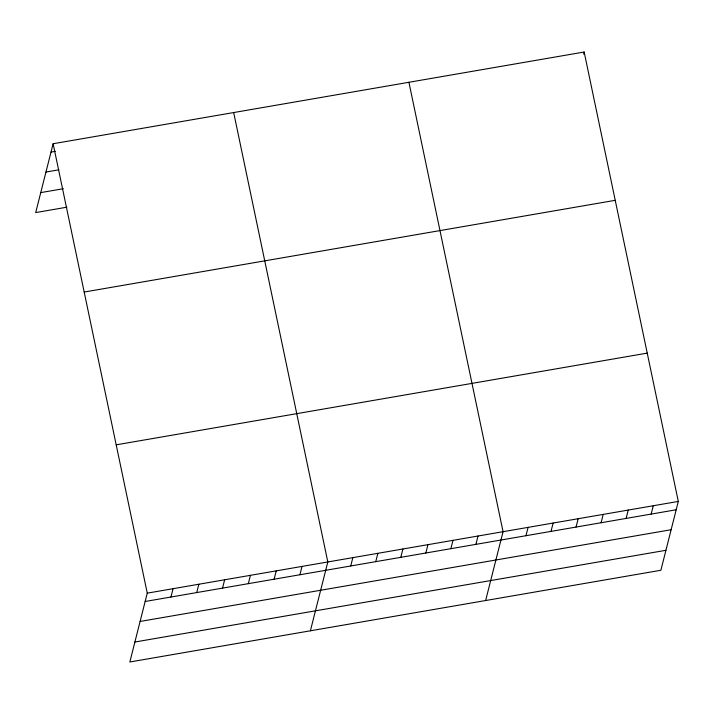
<?xml version="1.0" encoding="UTF-8"?>
<svg xmlns="http://www.w3.org/2000/svg" width="714" height="714" viewBox="0 0 714 714"><rect width="100%" height="100%" fill="white"/><g stroke="black" fill="none" stroke-linecap="round" stroke-linejoin="round"><path stroke-width="1.07" d="M53.122 143.737L147.262 593.147L129.841 661.985L660.878 570.263L678.3 501.424L584.159 52.015L53.122 143.737L35.7 212.576L66.866 207.194M170.941 597.029L173.056 588.693M196.734 592.575L198.849 584.231M222.527 588.122L224.642 579.777M248.32 583.668L250.436 575.323M274.114 579.215L276.229 570.87M299.907 574.752L302.022 566.416M310.394 630.801L327.815 561.963L233.674 112.553M350.735 565.979L352.85 557.634M375.769 561.65L377.884 553.314M400.804 557.331L402.919 548.986M425.839 553.002L427.954 544.666M450.873 548.682L452.988 540.337M583.633 54.103L584.159 52.015M475.908 544.354L478.023 536.018M485.636 600.528L503.058 531.689L408.917 82.288M525.977 535.714L528.092 527.369M551.012 531.386L553.127 523.041M576.046 527.066L578.161 518.721M601.081 522.737L603.196 514.392M626.116 518.418L628.231 510.073M651.15 514.089L653.265 505.753M51.006 152.082L55.308 151.341M45.955 172.047L58.851 169.816M40.752 192.61L63.323 188.71M84.181 292.044L615.227 200.322M116.195 444.84L647.232 353.118M147.262 593.147L678.3 501.424M145.147 601.483L676.185 509.769M140.096 621.448L671.133 529.726M134.892 642.02L665.93 550.298"/></g></svg>
